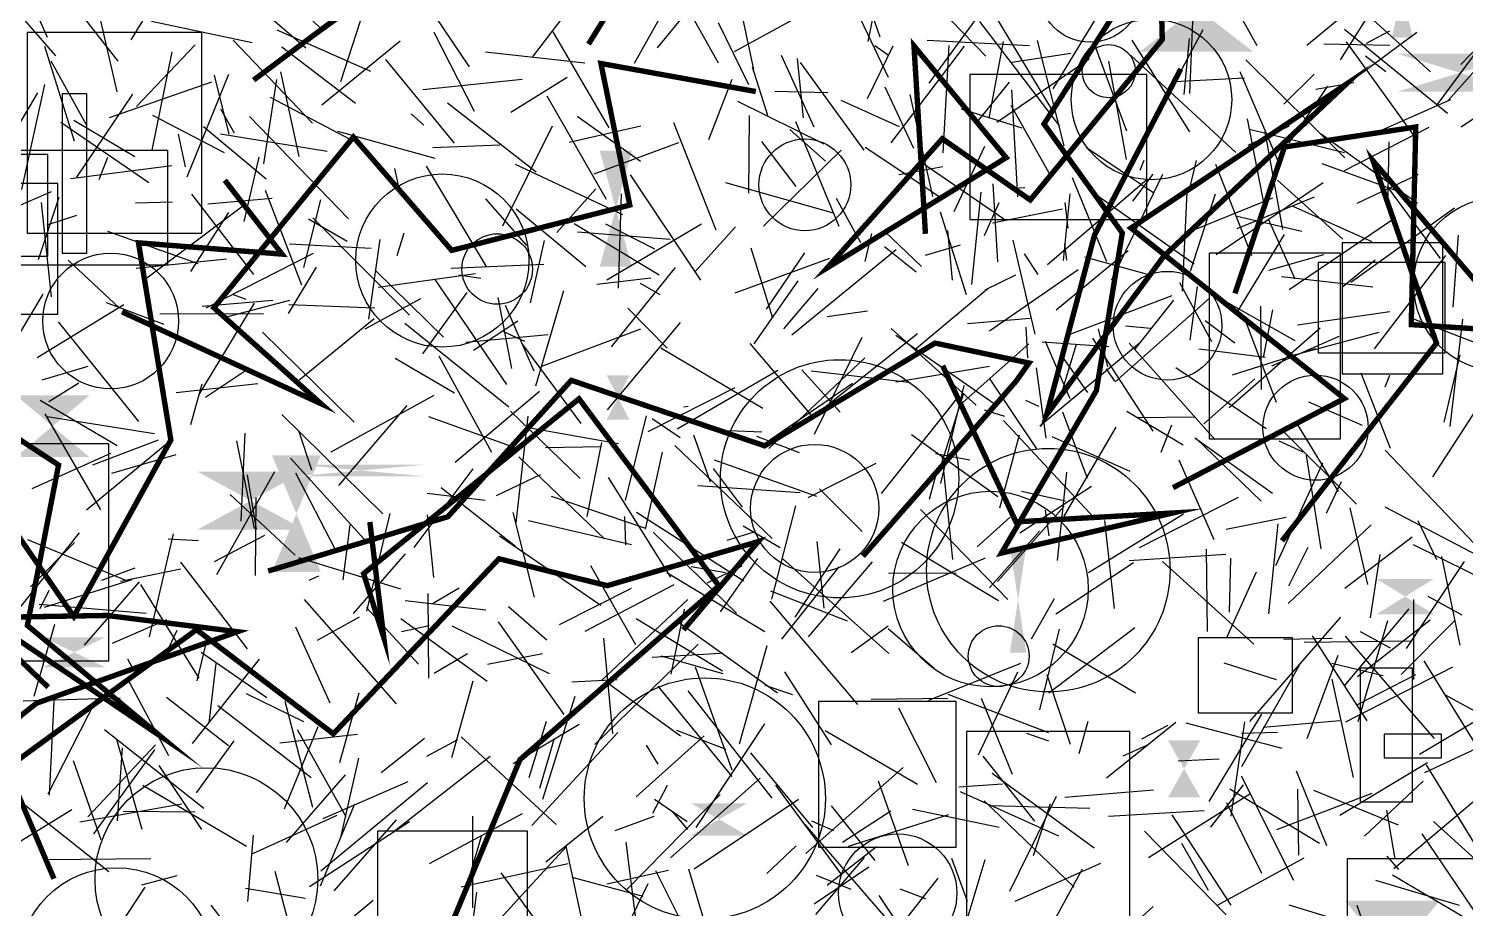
# Model space of a CAD drawing. Extents: x 39652501 to 39653363, y 39457785 to 39458687.
# Drawn here: x 39652610.1 to 39652743.4, y 39458163.8 to 39458245.4 of the extents above; entities that cross this region are included whole.
import ezdxf

# ---------------------------------------------------------------- set-up
doc = ezdxf.new("R2010")
doc.units = 0
doc.layers.get('0').update_dxf_attribs({"linetype": 'CONTINUOUS'})

msp = doc.modelspace()

# ---------------------------------------------------------------- linework, layer by layer
for p, q in [((39652611.8805, 39458244.5685), (39652608.2082, 39458252.7973)), ((39652686.0686, 39458253.3991), (39652689.0663, 39458244.6132)), ((39652688.0065, 39458244.189), (39652689.7745, 39458253.1219)), ((39652698.9227, 39458242.8353), (39652689.5735, 39458252.4261)), ((39652668.4444, 39458243.6167), (39652675.0538, 39458251.6677)), ((39652623.0404, 39458250.0043), (39652619.613, 39458244.3418)), ((39652637.4619, 39458245.1933), (39652631.6125, 39458250.6531)), ((39652642.0551, 39458249.7116), (39652639.033, 39458240.4495)), ((39652656.8514, 39458242.7535), (39652662.9006, 39458250.6518)), ((39652671.0118, 39458250.5796), (39652666.2947, 39458242.1593)), ((39652669.6637, 39458250.0968), (39652674.0738, 39458242.2089)), ((39652677.3771, 39458241.5907), (39652675.3975, 39458250.9799)), ((39652724.0672, 39458243.8063), (39652720.686, 39458249.9026)), ((39652736.6118, 39458250.1898), (39652731.7715, 39458242.4832)), ((39652629.0434, 39458249.4571), (39652635.8256, 39458243.6208)), ((39652642.1906, 39458248.6301), (39652632.9222, 39458241.9137)), ((39652686.1979, 39458248.5501), (39652689.8384, 39458240.8943)), ((39652705.14, 39458239.7948), (39652711.1158, 39458249.5846)), ((39652717.8177, 39458239.3549), (39652718.2352, 39458249.2699)), ((39652735.169, 39458249.1872), (39652728.6977, 39458243.8331)), ((39652618.4246, 39458242.3591), (39652613.8608, 39458248.2565)), ((39652616.2633, 39458248.3655), (39652618.3046, 39458239.5211)), ((39652740.1516, 39458241.3637), (39652733.8913, 39458247.0715)), ((39652612.6428, 39458242.8484), (39652609.1533, 39458246.8784)), ((39652621.5025, 39458246.0934), (39652630.8589, 39458244.1033)), ((39652651.0119, 39458241.8559), (39652647.8586, 39458246.498)), ((39652674.0686, 39458245.9509), (39652676.8803, 39458240.2151)), ((39652681.2096, 39458246.3136), (39652675.5609, 39458243.2436)), ((39652693.6436, 39458240.3244), (39652698.3308, 39458246.7055)), ((39652698.3345, 39458246.052), (39652705.749, 39458236.3489)), ((39652705.0722, 39458237.8552), (39652699.6586, 39458246.8188)), ((39652741.7823, 39458238.7206), (39652748.7013, 39458246.4886)), ((39652641.8648, 39458241.4146), (39652633.16, 39458245.239)), ((39652651.4882, 39458237.7034), (39652647.7298, 39458245.0428)), ((39652663.9573, 39458236.175), (39652658.7841, 39458245.0757)), ((39652719.027, 39458245.2823), (39652716.1325, 39458239.8211)), ((39652717.2987, 39458239.2751), (39652717.787, 39458244.4562)), ((39652738.8856, 39458245.0274), (39652731.5956, 39458239.6061)), ((39652732.1762, 39458245.3282), (39652741.7445, 39458237.5511)), ((39652736.359, 39458245.1443), (39652734.1852, 39458243.9968)), ((39652745.5494, 39458244.7656), (39652740.7502, 39458238.3123)), ((39652742.9661, 39458242.0719), (39652746.3784, 39458245.6205)), ((39652614.3855, 39458234.9403), (39652611.635, 39458243.7437)), ((39652625.5661, 39458243.8701), (39652620.1124, 39458238.1569)), ((39652621.5717, 39458234.1157), (39652623.4411, 39458243.2491)), ((39652629.0832, 39458244.3189), (39652636.4636, 39458236.6246)), ((39652633.6126, 39458243.683), (39652640.4324, 39458238.4622)), ((39652644.5774, 39458244.22), (39652637.3291, 39458238.2791)), ((39652652.5047, 39458243.2337), (39652661.7181, 39458242.2092)), ((39652690.275, 39458243.7568), (39652687.9052, 39458238.8896)), ((39652688.6058, 39458243.8218), (39652689.8638, 39458242.9329)), ((39652696.9114, 39458243.7663), (39652690.0931, 39458234.79)), ((39652702.9503, 39458243.7758), (39652693.4508, 39458244.2996)), ((39652695.4695, 39458243.8203), (39652694.9051, 39458233.8668)), ((39652700.5261, 39458244.1841), (39652699.1857, 39458237.0878)), ((39652701.3153, 39458242.2844), (39652706.7827, 39458243.1197)), ((39652703.6554, 39458244.2976), (39652706.145, 39458234.5104)), ((39652711.9787, 39458235.8852), (39652708.9953, 39458243.9374)), ((39652712.4411, 39458244.3159), (39652717.7889, 39458235.8201)), ((39652736.3725, 39458243.8144), (39652730.2548, 39458243.9553)), ((39652732.3252, 39458244.1569), (39652738.9596, 39458234.9907)), ((39652615.5207, 39458236.4009), (39652612.2143, 39458242.363)), ((39652649.6335, 39458234.7542), (39652643.2445, 39458242.5104)), ((39652678.6787, 39458237.3353), (39652677.2671, 39458241.8041)), ((39652682.9831, 39458236.2515), (39652679.9563, 39458242.8834)), ((39652681.4172, 39458242.625), (39652681.9713, 39458237.1186)), ((39652687.6177, 39458234.116), (39652681.7028, 39458242.2321)), ((39652699.9354, 39458236.6982), (39652708.4807, 39458242.5837)), ((39652710.2889, 39458242.3775), (39652711.9317, 39458233.2468)), ((39652722.0866, 39458233.902), (39652712.3252, 39458242.9231)), ((39652723.0286, 39458242.4983), (39652732.2185, 39458233.4034)), ((39652736.0216, 39458241.372), (39652734.125, 39458242.8174)), ((39652617.6143, 39458237.1361), (39652627.1074, 39458240.4504)), ((39652628.6584, 39458241.1302), (39652624.7846, 39458231.6051)), ((39652627.3405, 39458241.0654), (39652628.6752, 39458235.6078)), ((39652631.929, 39458232.8598), (39652633.1287, 39458240.6685)), ((39652633.4819, 39458241.3663), (39652635.1782, 39458233.515)), ((39652655.9012, 39458240.6783), (39652646.6815, 39458239.7028)), ((39652660.0691, 39458240.8596), (39652654.8519, 39458237.6079)), ((39652675.3364, 39458240.6799), (39652673.1787, 39458235.084)), ((39652698.2268, 39458236.849), (39652701.0909, 39458240.411)), ((39652722.9012, 39458240.7793), (39652716.424, 39458240.4585)), ((39652722.4759, 39458241.4029), (39652726.1991, 39458232.6344)), ((39652729.3603, 39458241.1749), (39652726.5442, 39458238.3864)), ((39652729.504, 39458239.7731), (39652733.0407, 39458240.4035)), ((39652749.998, 39458240.948), (39652742.9943, 39458236.247)), ((39652606.6533, 39458232.1443), (39652610.9599, 39458239.4234)), ((39652609.4803, 39458230.4659), (39652611.6308, 39458240.204)), ((39652614.6042, 39458231.6209), (39652619.7975, 39458239.3188)), ((39652663.7194, 39458229.5242), (39652658.2118, 39458239.113)), ((39652684.2586, 39458239.4331), (39652679.3414, 39458239.5679)), ((39652692.2143, 39458234.2713), (39652689.5577, 39458239.9635)), ((39652691.8505, 39458239.2679), (39652693.9544, 39458229.8062)), ((39652701.8612, 39458229.7829), (39652701.3198, 39458239.7159)), ((39652727.0365, 39458234.8006), (39652730.6276, 39458240.051)), ((39652627.9153, 39458237.9385), (39652629.1737, 39458235.7097)), ((39652632.5331, 39458239.0157), (39652639.9034, 39458235.1311)), ((39652657.2061, 39458232.0599), (39652648.9855, 39458238.462)), ((39652675.8795, 39458238.6505), (39652683.8777, 39458234.6844)), ((39652685.4635, 39458238.7456), (39652690.868, 39458236.3226)), ((39652702.289, 39458236.1413), (39652696.6563, 39458237.9162)), ((39652701.2259, 39458238.2745), (39652704.8797, 39458231.792)), ((39652735.6602, 39458235.9883), (39652742.0451, 39458238.8007)), ((39652613.1099, 39458236.7194), (39652621.2752, 39458231.1266)), ((39652619.9775, 39458233.5032), (39652614.322, 39458236.8673)), ((39652628.2744, 39458233.8598), (39652621.6293, 39458237.3164)), ((39652639.7871, 39458227.729), (39652630.6037, 39458237.234)), ((39652645.5867, 39458237.4853), (39652646.7767, 39458236.4345)), ((39652660.9905, 39458237.2807), (39652666.8785, 39458233.1017)), ((39652669.9223, 39458236.6784), (39652673.849, 39458226.7205)), ((39652676.9306, 39458230.1309), (39652676.9911, 39458237.3143)), ((39652681.2466, 39458236.7654), (39652685.285, 39458227.0498)), ((39652724.7953, 39458228.7606), (39652723.1821, 39458237.005)), ((39652624.6577, 39458232.569), (39652624.0214, 39458235.5815)), ((39652632.1443, 39458231.4231), (39652626.3442, 39458236.275)), ((39652637.8127, 39458233.9938), (39652627.923, 39458235.6059)), ((39652638.7768, 39458235.8874), (39652647.7829, 39458233.3853)), ((39652654.1023, 39458227.0815), (39652658.7086, 39458236.3576)), ((39652666.8915, 39458236.3504), (39652660.2606, 39458234.8381)), ((39652680.7179, 39458236.0411), (39652684.029, 39458233.1012)), ((39652723.2324, 39458234.5834), (39652727.0856, 39458236.3706)), ((39652723.3545, 39458236.072), (39652732.1614, 39458233.893)), ((39652726.4616, 39458226.766), (39652724.8223, 39458235.7976)), ((39652730.0062, 39458235.6245), (39652738.9343, 39458229.189)), ((39652732.1733, 39458232.2371), (39652740.0366, 39458236.2356)), ((39652647.6096, 39458234.3513), (39652653.8114, 39458234.5921)), ((39652662.59, 39458231.9228), (39652670.4348, 39458234.8218)), ((39652678.1134, 39458234.9059), (39652681.295, 39458230.753)), ((39652685.4943, 39458234.1112), (39652678.2692, 39458227.0635)), ((39652694.7447, 39458229.6996), (39652687.7174, 39458234.3628)), ((39652695.9852, 39458228.4204), (39652698.818, 39458234.4763)), ((39652714.5024, 39458230.1182), (39652708.2357, 39458234.3323)), ((39652736.2115, 39458228.678), (39652736.3261, 39458234.8868)), ((39652623.4105, 39458232.6529), (39652614.0014, 39458231.4635)), ((39652616.6573, 39458231.3853), (39652617.4564, 39458233.4632)), ((39652630.1065, 39458227.4812), (39652631.5014, 39458233.4758)), ((39652644.5596, 39458230.2539), (39652644.0946, 39458232.4062)), ((39652652.596, 39458223.3132), (39652647.0105, 39458232.6374)), ((39652655.2606, 39458232.8173), (39652665.1907, 39458228.1376)), ((39652690.8373, 39458231.8549), (39652694.9131, 39458232.6084)), ((39652692.9809, 39458232.9652), (39652700.592, 39458227.7569)), ((39652713.212, 39458232.2624), (39652713.6056, 39458233.1745)), ((39652718.4022, 39458233.152), (39652717.7727, 39458230.4562)), ((39652723.5784, 39458224.3019), (39652720.2485, 39458232.7728)), ((39652730.0596, 39458232.8768), (39652737.4108, 39458230.2019)), ((39652672.4599, 39458222.0486), (39652665.936, 39458231.828)), ((39652684.7782, 39458228.2596), (39652674.7976, 39458231.0852)), ((39652713.8531, 39458231.3504), (39652704.617, 39458223.4769)), ((39652710.1331, 39458223.7511), (39652706.9527, 39458231.5502)), ((39652710.5835, 39458222.0749), (39652715.3142, 39458231.888)), ((39652714.4087, 39458231.8952), (39652712.525, 39458229.3763)), ((39652720.266, 39458224.4358), (39652730.1881, 39458231.1001)), ((39652725.9767, 39458231.3306), (39652732.0291, 39458225.8448)), ((39652733.3451, 39458229.202), (39652739.0505, 39458231.8732)), ((39652612.1958, 39458230.2402), (39652603.1759, 39458226.3409)), ((39652625.2229, 39458230.0378), (39652630.9683, 39458222.5653)), ((39652635.475, 39458221.6003), (39652632.0842, 39458230.3558)), ((39652659.1055, 39458226.4725), (39652662.7438, 39458230.5152)), ((39652665.0868, 39458230.0559), (39652664.7922, 39458221.3163)), ((39652698.4498, 39458230.2231), (39652697.5736, 39458221.648)), ((39652699.5432, 39458230.9883), (39652699.9745, 39458223.7589)), ((39652701.4868, 39458230.598), (39652702.5102, 39458230.663)), ((39652706.7039, 39458230.0679), (39652706.0729, 39458223.8787)), ((39652708.8658, 39458230.1705), (39652718.2254, 39458223.5533)), ((39652717.5539, 39458230.2198), (39652717.1278, 39458221.0328)), ((39652717.8845, 39458222.8755), (39652720.2183, 39458230.0731)), ((39652729.3617, 39458229.738), (39652722.1818, 39458226.8002)), ((39652736.2076, 39458230.6524), (39652741.0643, 39458224.0631)), ((39652612.9129, 39458229.7074), (39652610.9955, 39458223.9452)), ((39652611.2788, 39458229.2725), (39652612.2132, 39458220.4922)), ((39652620.0193, 39458229.238), (39652623.4753, 39458229.3082)), ((39652630.118, 39458228.9988), (39652620.8247, 39458222.0477)), ((39652626.7277, 39458229.1207), (39652632.6969, 39458229.6531)), ((39652635.6417, 39458223.2336), (39652637.2271, 39458229.5168)), ((39652656.3391, 39458225.2664), (39652652.5271, 39458229.5902)), ((39652661.7974, 39458223.3035), (39652655.3277, 39458228.653)), ((39652685.0175, 39458229.6743), (39652687.289, 39458225.5458)), ((39652694.6866, 39458228.4045), (39652697.068, 39458220.732)), ((39652700.1238, 39458229.2402), (39652698.7627, 39458226.1552)), ((39652706.0167, 39458228.6302), (39652699.5375, 39458227.3388)), ((39652706.5453, 39458226.8742), (39652706.281, 39458229.2537)), ((39652718.4613, 39458226.8225), (39652725.5137, 39458229.6962)), ((39652727.3854, 39458228.929), (39652734.7043, 39458225.6509)), ((39652732.7731, 39458221.8568), (39652742.3901, 39458228.7671)), ((39652611.8286, 39458227.1982), (39652614.5752, 39458228.0804)), ((39652628.667, 39458228.3164), (39652625.1436, 39458222.8448)), ((39652639.6616, 39458225.6428), (39652636.0682, 39458227.7093)), ((39652645.4507, 39458218.8159), (39652636.4719, 39458227.846)), ((39652660.7309, 39458227.3194), (39652668.604, 39458222.5602)), ((39652668.2175, 39458224.9334), (39652663.6706, 39458227.2368)), ((39652672.5431, 39458227.2518), (39652663.7471, 39458222.0399)), ((39652722.2279, 39458227.9985), (39652728.2226, 39458226.5976)), ((39652725.1058, 39458227.7519), (39652727.5652, 39458222.1663)), ((39652736.5484, 39458227.5814), (39652727.0463, 39458221.1438)), ((39652625.8347, 39458223.5635), (39652617.4724, 39458226.5575)), ((39652642.6996, 39458225.8341), (39652641.6343, 39458218.4345)), ((39652644.9109, 39458226.4037), (39652644.2578, 39458224.3151)), ((39652657.9535, 39458225.7442), (39652656.6352, 39458219.9351)), ((39652669.6349, 39458225.8402), (39652661.0367, 39458226.5013)), ((39652675.6743, 39458226.9981), (39652671.9655, 39458222.8828)), ((39652688.3011, 39458226.3666), (39652687.6696, 39458223.7968)), ((39652692.9275, 39458223.3113), (39652689.5525, 39458226.5757)), ((39652695.8237, 39458222.057), (39652695.3686, 39458226.6705)), ((39652701.4018, 39458225.7621), (39652703.4401, 39458217.0309)), ((39652726.5746, 39458226.2781), (39652722.1488, 39458219.0234)), ((39652742.7113, 39458226.2321), (39652742.2263, 39458219.5624)), ((39652636.5117, 39458224.5156), (39652626.5488, 39458219.4516)), ((39652634.3056, 39458225.4167), (39652641.9004, 39458225.0103)), ((39652677.1065, 39458225.0594), (39652679.0893, 39458218.6542)), ((39652678.5715, 39458219.3593), (39652682.1296, 39458224.6035)), ((39652690.5816, 39458224.8799), (39652680.9257, 39458216.9579)), ((39652689.5151, 39458225.1753), (39652692.4331, 39458222.8146)), ((39652696.5341, 39458225.2895), (39652693.2941, 39458224.3375)), ((39652702.4668, 39458224.5019), (39652703.7321, 39458222.5922)), ((39652705.4226, 39458219.3066), (39652712.1166, 39458224.8156)), ((39652706.4309, 39458223.917), (39652706.2413, 39458225.4123)), ((39652730.2273, 39458224.4051), (39652725.1329, 39458222.9384)), ((39652613.7938, 39458223.9176), (39652618.5316, 39458219.4791)), ((39652628.4753, 39458224.0153), (39652620.0952, 39458223.1195)), ((39652636.7909, 39458223.2724), (39652634.1908, 39458218.9497)), ((39652649.285, 39458223.1717), (39652657.8943, 39458223.5299)), ((39652664.2, 39458215.8644), (39652670.1218, 39458223.2356)), ((39652684.3975, 39458224.0672), (39652675.6146, 39458220.8324)), ((39652708.0593, 39458224.2132), (39652713.9901, 39458222.5877)), ((39652735.0287, 39458223.9029), (39652732.0222, 39458221.4481)), ((39652734.9484, 39458215.6688), (39652741.587, 39458224.3329)), ((39652648.5977, 39458216.7734), (39652642.3337, 39458222.9227)), ((39652642.528, 39458221.3983), (39652651.5749, 39458222.6723)), ((39652647.797, 39458222.1162), (39652654.4387, 39458212.3862)), ((39652650.0285, 39458222.5511), (39652652.0511, 39458222.2299)), ((39652662.8255, 39458221.6702), (39652667.8451, 39458222.2736)), ((39652668.7073, 39458220.691), (39652666.8678, 39458221.7571)), ((39652677.4194, 39458216.1508), (39652681.5084, 39458221.9898)), ((39652698.8545, 39458221.1448), (39652701.7007, 39458222.5361)), ((39652707.4681, 39458223.0199), (39652699.2519, 39458217.3127)), ((39652716.8834, 39458221.8489), (39652719.8403, 39458216.3696)), ((39652734.808, 39458221.3887), (39652726.3191, 39458222.3686)), ((39652611.4273, 39458220.7519), (39652605.5758, 39458210.9757)), ((39652629.09, 39458220.7108), (39652630.2568, 39458220.2925)), ((39652650.7644, 39458220.9188), (39652646.659, 39458215.2152)), ((39652654.9443, 39458213.8446), (39652653.6733, 39458220.4295)), ((39652659.7183, 39458221.0548), (39652657.1338, 39458212.2343)), ((39652683.3147, 39458221.2826), (39652680.1385, 39458217.5328)), ((39652692.2926, 39458215.589), (39652699.0952, 39458221.2881)), ((39652706.4934, 39458216.9449), (39652716.1857, 39458220.6377)), ((39652717.8595, 39458216.4871), (39652718.544, 39458221.4583)), ((39652727.5872, 39458216.4206), (39652719.2871, 39458221.1305)), ((39652610.9125, 39458214.8854), (39652618.9353, 39458219.7903)), ((39652622.6824, 39458217.9346), (39652617.3541, 39458219.9572)), ((39652625.9501, 39458211.4551), (39652631.066, 39458219.9071)), ((39652632.7681, 39458220.1737), (39652626.2048, 39458219.61)), ((39652628.1403, 39458218.5438), (39652634.3525, 39458220.1986)), ((39652642.2199, 39458219.4677), (39652634.253, 39458219.7527)), ((39652646.4753, 39458220.3055), (39652641.2986, 39458217.5147)), ((39652657.0105, 39458213.611), (39652654.3434, 39458219.6943)), ((39652669.3436, 39458215.7363), (39652665.7064, 39458219.4416)), ((39652687.9166, 39458219.1881), (39652684.1996, 39458218.653)), ((39652710.8992, 39458212.6154), (39652719.6218, 39458220.354)), ((39652716.3206, 39458220.2007), (39652712.6982, 39458215.6107)), ((39652724.468, 39458211.8991), (39652724.4252, 39458219.6305)), ((39652724.6733, 39458214.8703), (39652725.5432, 39458219.3143)), ((39652736.385, 39458219.1048), (39652727.8252, 39458217.884)), ((39652620.3398, 39458208.9393), (39652612.8802, 39458218.1902)), ((39652622.281, 39458218.9293), (39652631.8926, 39458218.9536)), ((39652635.0025, 39458212.6168), (39652642.168, 39458218.4832)), ((39652654.6578, 39458210.2638), (39652645.0284, 39458218.0214)), ((39652655.4927, 39458218.2465), (39652651.3725, 39458215.5367)), ((39652663.8021, 39458210.0157), (39652670.5821, 39458218.1332)), ((39652697.1954, 39458218.042), (39652703.013, 39458218.5189)), ((39652711.872, 39458217.8175), (39652714.1726, 39458217.5919)), ((39652721.9909, 39458216.2035), (39652719.2546, 39458218.2777)), ((39652725.8705, 39458210.6908), (39652723.0085, 39458218.3207)), ((39652738.5766, 39458218.4771), (39652748.5182, 39458214.6398)), ((39652743.1093, 39458218.4388), (39652741.9467, 39458208.4796)), ((39652640.3013, 39458208.884), (39652631.8034, 39458217.2277)), ((39652650.6846, 39458216.3133), (39652658.3075, 39458217.0056)), ((39652656.1324, 39458216.3698), (39652654.1833, 39458217.2571)), ((39652666.8732, 39458217.5154), (39652657.6862, 39458214.0428)), ((39652683.0023, 39458207.7765), (39652687.4208, 39458216.7493)), ((39652684.125, 39458210.3834), (39652692.56, 39458217.1201)), ((39652698.0144, 39458210.4513), (39652690.1253, 39458217.5646)), ((39652699.6956, 39458210.5719), (39652690.5484, 39458216.9315)), ((39652702.6129, 39458217.6805), (39652702.7771, 39458214.8173)), ((39652704.4248, 39458216.3973), (39652706.6855, 39458211.0808)), ((39652708.8066, 39458216.6574), (39652714.3835, 39458208.044)), ((39652710.223, 39458214.0273), (39652709.3512, 39458217.5479)), ((39652729.9317, 39458217.6077), (39652721.4822, 39458210.2168)), ((39652725.424, 39458214.113), (39652731.6777, 39458216.857)), ((39652726.8678, 39458214.932), (39652735.3811, 39458217.2173)), ((39652661.3605, 39458208.7678), (39652655.9603, 39458216.0719)), ((39652668.7524, 39458215.7832), (39652678.2244, 39458210.1834)), ((39652683.0143, 39458209.2022), (39652677.0588, 39458216.1764)), ((39652696.5206, 39458210.4973), (39652702.8925, 39458216.1601)), ((39652713.1466, 39458216.222), (39652703.9029, 39458208.4989)), ((39652710.3042, 39458215.877), (39652704.1344, 39458216.289)), ((39652705.7523, 39458210.9057), (39652707.3213, 39458216.1289)), ((39652720.1545, 39458207.286), (39652712.2177, 39458216.204)), ((39652724.816, 39458214.8923), (39652718.6665, 39458215.6381)), ((39652721.792, 39458213.2792), (39652729.4848, 39458215.7265)), ((39652742.8603, 39458215.1394), (39652741.3911, 39458208.8673)), ((39652615.6053, 39458214.045), (39652611.3311, 39458212.7698)), ((39652649.6315, 39458211.5582), (39652644.1157, 39458214.7704)), ((39652653.0824, 39458206.0715), (39652648.1851, 39458214.987)), ((39652687.6796, 39458214.834), (39652678.7694, 39458206.4341)), ((39652685.4073, 39458209.7997), (39652681.8391, 39458213.7418)), ((39652699.2553, 39458214.041), (39652690.5659, 39458212.6005)), ((39652703.5741, 39458213.924), (39652704.4669, 39458207.3822)), ((39652708.3784, 39458211.6309), (39652705.9885, 39458215.0054)), ((39652710.0553, 39458213.8178), (39652710.8351, 39458212.6935)), ((39652716.5287, 39458213.94), (39652724.9108, 39458208.3071)), ((39652614.7757, 39458212.4936), (39652611.9872, 39458210.7612)), ((39652631.3931, 39458212.4295), (39652623.7941, 39458211.6079)), ((39652626.1918, 39458212.4109), (39652625.1312, 39458208.6429)), ((39652630.341, 39458213.6917), (39652626.5133, 39458211.1669)), ((39652670.2789, 39458208.2553), (39652679.6048, 39458213.7153)), ((39652678.8622, 39458207.232), (39652686.5318, 39458212.5052)), ((39652691.763, 39458212.5679), (39652682.697, 39458213.5958)), ((39652703.6525, 39458206.4031), (39652699.3111, 39458212.8583)), ((39652723.8524, 39458212.9069), (39652719.1214, 39458208.7137)), ((39652733.7002, 39458213.4559), (39652736.425, 39458206.4711)), ((39652736.3638, 39458213.2222), (39652735.9253, 39458212.1266)), ((39652647.7105, 39458211.3548), (39652638.1427, 39458206.1047)), ((39652649.6714, 39458205.1798), (39652657.4973, 39458211.7574)), ((39652667.5917, 39458208.026), (39652675.6559, 39458212.0944)), ((39652696.2962, 39458211.1977), (39652689.1839, 39458202.2738)), ((39652696.8397, 39458211.5569), (39652694.7102, 39458204.763)), ((39652694.7471, 39458203.1971), (39652696.9089, 39458212.2847)), ((39652740.3611, 39458203.8234), (39652745.6406, 39458211.9124)), ((39652611.1735, 39458210.9294), (39652618.3348, 39458206.7118)), ((39652645.2089, 39458210.4191), (39652638.8688, 39458203.0091)), ((39652661.2639, 39458203.6544), (39652654.8232, 39458209.8846)), ((39652671.2939, 39458210.3405), (39652670.8799, 39458210.266)), ((39652698.7439, 39458210.0123), (39652700.6413, 39458209.4342)), ((39652703.8332, 39458210.3352), (39652702.6073, 39458210.8835)), ((39652706.0046, 39458209.8421), (39652708.3113, 39458203.6761)), ((39652717.2222, 39458206.7434), (39652712.0002, 39458209.8618)), ((39652733.8362, 39458208.5621), (39652728.8601, 39458210.7399)), ((39652611.6282, 39458209.6672), (39652616.7854, 39458200.762)), ((39652621.7874, 39458207.7838), (39652611.8453, 39458209.374)), ((39652642.9822, 39458200.3852), (39652633.6099, 39458209.5982)), ((39652647.2078, 39458209.3943), (39652655.6527, 39458206.38)), ((39652656.4155, 39458209.4316), (39652655.3182, 39458199.5283)), ((39652667.3894, 39458209.4647), (39652665.4517, 39458201.6083)), ((39652667.9686, 39458209.2322), (39652670.5519, 39458207.4562)), ((39652700.5347, 39458209.0473), (39652708.9313, 39458200.0245)), ((39652710.9733, 39458208.4011), (39652706.1457, 39458200.1682)), ((39652718.2412, 39458209.3344), (39652713.0498, 39458209.2698)), ((39652716.1346, 39458208.5972), (39652715.1455, 39458206.062)), ((39652731.6215, 39458202.4342), (39652727.7518, 39458208.7896)), ((39652615.4865, 39458200.7523), (39652623.1519, 39458207.0813)), ((39652616.0816, 39458204.9317), (39652622.1772, 39458207.2473)), ((39652629.3947, 39458207.1617), (39652631.0434, 39458199.0079)), ((39652629.8363, 39458199.6967), (39652630.2013, 39458207.8536)), ((39652635.1496, 39458208.0922), (39652636.3552, 39458204.452)), ((39652664.8316, 39458206.8669), (39652656.7875, 39458208.3021)), ((39652673.3827, 39458203.3124), (39652671.8313, 39458207.685)), ((39652678.1312, 39458207.9464), (39652675.0715, 39458208.0705)), ((39652677.6395, 39458207.5953), (39652681.59, 39458206.0627)), ((39652700.007, 39458201.9386), (39652692.0232, 39458207.7019)), ((39652701.99, 39458207.6634), (39652700.1889, 39458200.9062)), ((39652712.3065, 39458204.2884), (39652705.0713, 39458207.5107)), ((39652725.5119, 39458202.276), (39652718.3046, 39458207.4008)), ((39652718.4007, 39458207.3839), (39652724.446, 39458201.5376)), ((39652728.336, 39458206.1091), (39652726.1121, 39458207.1183)), ((39652726.4491, 39458208.0697), (39652733.2814, 39458201.2799)), ((39652617.719, 39458205.9643), (39652610.419, 39458202.7025)), ((39652617.8454, 39458204.1464), (39652623.8151, 39458205.8868)), ((39652663.2422, 39458206.5766), (39652658.0723, 39458206.4878)), ((39652661.9123, 39458200.1255), (39652663.2997, 39458206.9961)), ((39652667.3471, 39458198.9398), (39652668.908, 39458206.1104)), ((39652670.0467, 39458206.7039), (39652679.0911, 39458198.0975)), ((39652697.4242, 39458205.354), (39652694.2477, 39458205.9493)), ((39652730.0259, 39458197.1364), (39652728.6632, 39458205.7753)), ((39652744.8582, 39458196.9358), (39652735.9573, 39458206.2924)), ((39652634.4162, 39458205.545), (39652641.5522, 39458197.6915)), ((39652645.8688, 39458197.2462), (39652651.3618, 39458204.5412)), ((39652655.5975, 39458205.6772), (39652663.5286, 39458198.0412)), ((39652673.6293, 39458204.5904), (39652676.3005, 39458200.9884)), ((39652673.7095, 39458205.3836), (39652683.1978, 39458202.0025)), ((39652682.4356, 39458201.9019), (39652688.7355, 39458205.0825)), ((39652694.8514, 39458205.6016), (39652695.8259, 39458196.1362)), ((39652716.8137, 39458205.3945), (39652720.0484, 39458197.9817)), ((39652725.8003, 39458195.5683), (39652730.1581, 39458205.0945)), ((39652627.5635, 39458194.7542), (39652632.9563, 39458204.3062)), ((39652630.3982, 39458204.0088), (39652631.2264, 39458198.9362)), ((39652638.5249, 39458197.1739), (39652634.9059, 39458204.1546)), ((39652657.5608, 39458204.0039), (39652653.4823, 39458202.0365)), ((39652663.8674, 39458203.7331), (39652669.6714, 39458194.5058)), ((39652693.6898, 39458201.7485), (39652694.3968, 39458204.3876)), ((39652705.5639, 39458196.0407), (39652706.4258, 39458204.2544)), ((39652731.857, 39458203.3431), (39652730.4688, 39458200.3929)), ((39652628.804, 39458202.1562), (39652634.851, 39458196.5375)), ((39652631.1951, 39458201.8806), (39652631.116, 39458194.6659)), ((39652652.4758, 39458201.6147), (39652647.0929, 39458202.2659)), ((39652648.3916, 39458202.8243), (39652655.2794, 39458197.3773)), ((39652658.5907, 39458202.0034), (39652667.2588, 39458199.0773)), ((39652681.6801, 39458202.337), (39652672.197, 39458202.9723)), ((39652683.4704, 39458202.704), (39652687.4285, 39458198.7245)), ((39652702.0698, 39458198.627), (39652708.7211, 39458202.9307)), ((39652702.225, 39458202.4632), (39652706.3097, 39458201.5702)), ((39652713.1745, 39458197.2564), (39652722.3399, 39458201.9074)), ((39652655.0467, 39458200.4941), (39652656.9994, 39458192.642)), ((39652676.4567, 39458194.1391), (39652666.492, 39458200.5062)), ((39652679.0434, 39458192.4697), (39652681.2983, 39458201.133)), ((39652700.9528, 39458192.4382), (39652692.8465, 39458200.787)), ((39652706.1868, 39458201.0971), (39652699.9888, 39458194.0982)), ((39652704.3965, 39458200.73), (39652704.7574, 39458198.3461)), ((39652732.6683, 39458200.9416), (39652734.3138, 39458193.8081)), ((39652745.9228, 39458195.7674), (39652735.9345, 39458200.9987)), ((39652639.2935, 39458194.2605), (39652639.943, 39458199.3515)), ((39652643.6185, 39458200.3912), (39652641.4737, 39458191.35)), ((39652647.0867, 39458200.2812), (39652647.6686, 39458194.4667)), ((39652656.4986, 39458199.7527), (39652666.0537, 39458197.5382)), ((39652665.5107, 39458197.4633), (39652665.4089, 39458200.1376)), ((39652676.3909, 39458199.2734), (39652679.8317, 39458197.2617)), ((39652698.109, 39458197.3293), (39652701.1588, 39458200.0792)), ((39652708.4399, 39458194.921), (39652717.253, 39458200.3861)), ((39652709.9212, 39458199.7419), (39652710.8145, 39458191.5926)), ((39652726.751, 39458200.0321), (39652721.2046, 39458198.9322)), ((39652725.9877, 39458199.4554), (39652725.1174, 39458191.1074)), ((39652734.6441, 39458199.362), (39652726.964, 39458192.0687)), ((39652740.7326, 39458196.118), (39652739.0238, 39458199.7338)), ((39652614.7964, 39458198.6252), (39652607.4716, 39458189.3942)), ((39652610.0205, 39458197.983), (39652619.0336, 39458194.2534)), ((39652621.3145, 39458188.9708), (39652623.564, 39458198.5117)), ((39652623.0462, 39458198.056), (39652625.8817, 39458197.9126)), ((39652627.3559, 39458195.9624), (39652632.0333, 39458198.3976)), ((39652653.8047, 39458198.3281), (39652663.1855, 39458191.9128)), ((39652668.0627, 39458198.6823), (39652675.7833, 39458191.1494)), ((39652674.9043, 39458197.9425), (39652677.3203, 39458198.6831)), ((39652683.2363, 39458197.7993), (39652683.8868, 39458191.6359)), ((39652703.8808, 39458198.7676), (39652699.2562, 39458193.501)), ((39652738.4425, 39458198.2004), (39652732.2162, 39458193.4547)), ((39652610.3031, 39458193.617), (39652614.3663, 39458197.7032)), ((39652645.0407, 39458196.6596), (39652640.2186, 39458191.1146)), ((39652685.3698, 39458197.1167), (39652681.1867, 39458190.7777)), ((39652700.0834, 39458192.3046), (39652691.0958, 39458197.7241)), ((39652721.1715, 39458196.6023), (39652712.1888, 39458196.0066)), ((39652719.3571, 39458197.1043), (39652719.4503, 39458189.4509)), ((39652728.772, 39458197.2652), (39652726.9803, 39458193.6696)), ((39652734.5985, 39458190.7198), (39652735.4733, 39458196.6022)), ((39652738.5434, 39458197.5269), (39652747.1609, 39458193.2702)), ((39652742.904, 39458188.184), (39652741.19, 39458196.4255)), ((39652616.9169, 39458194.2201), (39652619.9915, 39458195.3652)), ((39652624.2362, 39458195.2533), (39652618.6255, 39458194.093)), ((39652624.2069, 39458195.8918), (39652630.3998, 39458187.8669)), ((39652635.1592, 39458196.335), (39652644.6001, 39458193.4186)), ((39652666.4421, 39458188.2363), (39652662.2766, 39458195.5373)), ((39652674.7645, 39458194.8895), (39652671.5731, 39458195.4561)), ((39652673.0549, 39458193.9837), (39652676.2974, 39458195.5564)), ((39652674.2834, 39458191.2788), (39652677.7601, 39458196.2428)), ((39652679.972, 39458188.7541), (39652685.3026, 39458195.4695)), ((39652680.0628, 39458196.2091), (39652689.9189, 39458187.4129)), ((39652688.376, 39458195.9252), (39652682.4407, 39458188.9678)), ((39652689.4017, 39458192.2704), (39652698.8717, 39458196.2793)), ((39652705.4144, 39458191.103), (39652712.6144, 39458195.8757)), ((39652723.7735, 39458188.2751), (39652715.2986, 39458195.9449)), ((39652721.5954, 39458196.254), (39652721.4694, 39458191.2655)), ((39652737.9186, 39458187.877), (39652743.3136, 39458195.9389)), ((39652611.5988, 39458191.7033), (39652619.7151, 39458194.2835)), ((39652615.3121, 39458188.186), (39652620.4098, 39458194.071)), ((39652620.51, 39458193.8078), (39652625.8945, 39458185.1178)), ((39652636.9995, 39458194.5969), (39652636.1047, 39458194.1982)), ((39652669.978, 39458193.7864), (39652661.6977, 39458189.4702)), ((39652669.3292, 39458194.9268), (39652678.3937, 39458189.4699)), ((39652689.8881, 39458194.8715), (39652696.1471, 39458194.8983)), ((39652723.9917, 39458194.9688), (39652721.1968, 39458188.7995)), ((39652611.1773, 39458191.5926), (39652612.0084, 39458193.2999)), ((39652635.6797, 39458192.4189), (39652644.2236, 39458182.747)), ((39652647.1443, 39458192.9868), (39652647.2091, 39458185.1247)), ((39652647.5779, 39458192.0429), (39652650.0412, 39458193.5016)), ((39652666.0057, 39458193.4514), (39652659.3248, 39458190.0804)), ((39652663.2647, 39458184.9001), (39652671.278, 39458192.4401)), ((39652678.942, 39458193.235), (39652686.0388, 39458190.4624)), ((39652705.2577, 39458192.5028), (39652703.1067, 39458188.7383)), ((39652738.6025, 39458184.9965), (39652738.6205, 39458192.4261)), ((39652743.0972, 39458190.9696), (39652739.9264, 39458192.6991)), ((39652611.0908, 39458191.9927), (39652621.0191, 39458191.1699)), ((39652646.2826, 39458186.4239), (39652641.4694, 39458191.6755)), ((39652652.5422, 39458191.428), (39652645.0428, 39458192.2982)), ((39652654.6247, 39458191.794), (39652658.1837, 39458188.6855)), ((39652670.9378, 39458191.5454), (39652669.6994, 39458185.4868)), ((39652687.0298, 39458182.6735), (39652678.9158, 39458192.2694)), ((39652732.1834, 39458184.4233), (39652738.1634, 39458191.5692)), ((39652610.6289, 39458183.4701), (39652612.5403, 39458190.1423)), ((39652622.8972, 39458190.5461), (39652617.8725, 39458188.3552)), ((39652638.0871, 39458182.8217), (39652634.909, 39458189.8633)), ((39652636.9202, 39458188.6594), (39652640.8116, 39458190.8268)), ((39652644.6499, 39458190.6743), (39652652.6566, 39458184.855)), ((39652647.277, 39458189.9757), (39652644.6971, 39458189.4248)), ((39652658.4432, 39458185.537), (39652649.3997, 39458189.9673)), ((39652653.6711, 39458190.3613), (39652659.7613, 39458181.7511)), ((39652666.4748, 39458190.6757), (39652674.4746, 39458185.7993)), ((39652670.2813, 39458190.434), (39652679.5904, 39458183.755)), ((39652689.8424, 39458189.9497), (39652686.4253, 39458187.4823)), ((39652712.7265, 39458189.7924), (39652704.7581, 39458183.7271)), ((39652723.389, 39458181.0965), (39652731.8286, 39458190.8011)), ((39652740.1386, 39458190.5148), (39652733.3717, 39458185.2612)), ((39652733.4344, 39458181.1248), (39652736.1888, 39458190.4941)), ((39652737.4183, 39458185.4576), (39652742.3975, 39458190.4895)), ((39652623.1572, 39458188.0139), (39652623.8987, 39458189.5834)), ((39652625.7645, 39458184.8779), (39652626.7524, 39458189.0115)), ((39652664.3033, 39458180.0072), (39652663.4639, 39458188.8552)), ((39652694.1228, 39458186.0144), (39652689.8385, 39458189.7075)), ((39652705.7076, 39458189.6782), (39652703.8971, 39458182.2042)), ((39652726.5568, 39458188.7488), (39652731.0446, 39458188.8307)), ((39652738.2915, 39458188.5774), (39652728.4352, 39458188.4434)), ((39652734.2654, 39458181.1606), (39652729.2207, 39458189.051)), ((39652732.2372, 39458189.0248), (39652740.4925, 39458179.5382)), ((39652733.644, 39458189.4707), (39652736.4213, 39458187.9576)), ((39652632.2015, 39458183.295), (39652626.1119, 39458187.5225)), ((39652647.735, 39458185.5907), (39652650.8385, 39458187.4268)), ((39652652.6786, 39458186.4424), (39652657.7926, 39458187.422)), ((39652662.6529, 39458178.9727), (39652672.2108, 39458188.2796)), ((39652674.2906, 39458187.4216), (39652667.9689, 39458187.0351)), ((39652674.5343, 39458185.5299), (39652668.7806, 39458187.1576)), ((39652678.5921, 39458188.1287), (39652676.0258, 39458179.0009)), ((39652705.1304, 39458188.3034), (39652712.7996, 39458183.7597)), ((39652728.709, 39458179.5257), (39652731.5951, 39458187.2526)), ((39652619.2993, 39458186.9157), (39652619.7966, 39458185.9846)), ((39652631.5007, 39458186.9078), (39652625.2758, 39458179.0745)), ((39652626.8498, 39458181.0026), (39652627.5207, 39458186.5023)), ((39652675.3667, 39458176.6092), (39652671.9626, 39458186.1619)), ((39652693.6316, 39458183.0911), (39652702.1592, 39458186.5211)), ((39652725.8753, 39458184.9695), (39652721.0301, 39458186.5347)), ((39652722.6446, 39458176.9401), (39652728.0171, 39458186.3237)), ((39652735.776, 39458185.343), (39652731.008, 39458186.4837)), ((39652732.2982, 39458181.0879), (39652742.2363, 39458186.1816)), ((39652739.5479, 39458186.7495), (39652744.4356, 39458178.8076)), ((39652619.2959, 39458185.0779), (39652623.0806, 39458177.9655)), ((39652651.3363, 39458184.8581), (39652649.3488, 39458177.7324)), ((39652664.7253, 39458184.9868), (39652660.5106, 39458184.7611)), ((39652663.6483, 39458184.8213), (39652670.5806, 39458179.7728)), ((39652681.012, 39458183.5859), (39652678.4328, 39458184.4498)), ((39652680.2411, 39458185.7181), (39652684.5657, 39458178.9608)), ((39652701.8583, 39458185.6876), (39652698.2044, 39458177.9796)), ((39652704.5608, 39458185.4599), (39652706.7382, 39458178.9962)), ((39652731.0049, 39458185.023), (39652732.9739, 39458175.9103)), ((39652733.3743, 39458182.6772), (39652738.7931, 39458185.4767)), ((39652609.6182, 39458183.0392), (39652618.6107, 39458183.3208)), ((39652611.9362, 39458174.3928), (39652616.4182, 39458183.1767)), ((39652628.6598, 39458178.8464), (39652622.9137, 39458183.3288)), ((39652630.3097, 39458183.6932), (39652635.621, 39458181.0998)), ((39652640.7382, 39458183.7344), (39652638.9691, 39458177.2704)), ((39652657.8222, 39458173.9126), (39652660.8142, 39458183.4597)), ((39652675.3893, 39458176.0156), (39652668.5254, 39458184.4003)), ((39652671.2502, 39458183.9687), (39652679.06, 39458173.9841)), ((39652688.2674, 39458183.1853), (39652695.3841, 39458183.2693)), ((39652695.369, 39458183.6337), (39652704.7163, 39458180.0817)), ((39652701.382, 39458176.1983), (39652698.5138, 39458183.2497)), ((39652748.2917, 39458179.8716), (39652741.6195, 39458183.5249)), ((39652612.0472, 39458174.2721), (39652612.4856, 39458182.9822)), ((39652636.3117, 39458175.8886), (39652627.6663, 39458182.5676)), ((39652633.8783, 39458183.0016), (39652636.4459, 39458173.177)), ((39652694.3275, 39458175.4355), (39652690.8225, 39458182.3511)), ((39652719.6292, 39458173.6748), (39652724.5011, 39458181.8033)), ((39652636.9427, 39458180.6248), (39652633.8366, 39458172.9643)), ((39652655.0582, 39458177.2083), (39652661.1965, 39458180.8774)), ((39652656.539, 39458175.9201), (39652658.1618, 39458181.1447)), ((39652678.3768, 39458180.8842), (39652672.0162, 39458171.2766)), ((39652707.5536, 39458178.1574), (39652708.3847, 39458181.1267)), ((39652716.5388, 39458181.0082), (39652710.1132, 39458175.8426)), ((39652713.3648, 39458179.5099), (39652715.8305, 39458180.7645)), ((39652726.402, 39458178.62), (39652717.4892, 39458180.9621)), ((39652721.6751, 39458172.3357), (39652722.926, 39458181.0881)), ((39652724.6319, 39458180.5986), (39652731.7593, 39458181.2067)), ((39652744.5506, 39458181.2716), (39652739.1308, 39458178.0428)), ((39652739.6411, 39458176.3831), (39652749.0375, 39458180.7907)), ((39652626.385, 39458173.0309), (39652617.1533, 39458180.3443)), ((39652620.6484, 39458171.0927), (39652618.3151, 39458179.4263)), ((39652625.6761, 39458174.4836), (39652629.1973, 39458179.3098)), ((39652640.6348, 39458179.9061), (39652633.4254, 39458179.1122)), ((39652635.0284, 39458180.3765), (39652639.5266, 39458172.2863)), ((39652646.8252, 39458179.5256), (39652642.8283, 39458176.3535)), ((39652649.8973, 39458179.4006), (39652647.0242, 39458177.8723)), ((39652650.253, 39458179.685), (39652659.0454, 39458171.544)), ((39652656.7831, 39458171.4563), (39652664.7757, 39458180.0886)), ((39652658.8512, 39458179.5367), (39652657.4989, 39458174.8913)), ((39652672.7915, 39458179.7961), (39652666.4796, 39458174.1071)), ((39652674.8178, 39458178.4999), (39652670.2302, 39458180.2839)), ((39652692.5752, 39458175.2581), (39652683.9951, 39458180.2499)), ((39652702.6932, 39458180.0284), (39652704.7291, 39458179.3097)), ((39652722.622, 39458180.0141), (39652725.9669, 39458180.1189)), ((39652621.8735, 39458178.9517), (39652615.6249, 39458172.2619)), ((39652621.785, 39458178.4788), (39652616.1203, 39458170.6948)), ((39652618.7841, 39458178.6606), (39652618.3287, 39458171.9104)), ((39652643.903, 39458170.8546), (39652652.9394, 39458177.8835)), ((39652667.4129, 39458178.9235), (39652668.4927, 39458177.1529)), ((39652682.8686, 39458171.2858), (39652677.1016, 39458178.2005)), ((39652703.4501, 39458171.877), (39652698.674, 39458177.8841)), ((39652714.03, 39458178.9691), (39652711.6053, 39458177.8874)), ((39652616.8351, 39458170.1392), (39652614.2801, 39458177.466)), ((39652622.2017, 39458177.027), (39652626.1668, 39458171.0941)), ((39652640.7242, 39458177.7151), (39652639.0469, 39458170.3558)), ((39652691.2487, 39458176.8455), (39652682.22, 39458168.8615)), ((39652720.537, 39458177.6267), (39652716.7396, 39458177.4226)), ((39652730.5339, 39458169.5634), (39652727.7205, 39458176.5187)), ((39652739.8766, 39458177.292), (39652731.7545, 39458172.3939)), ((39652739.7608, 39458177.0905), (39652745.2832, 39458168.021)), ((39652630.3256, 39458169.5026), (39652620.7014, 39458175.1654)), ((39652634.0249, 39458169.8875), (39652639.5242, 39458176.1729)), ((39652647.1064, 39458175.4349), (39652637.2168, 39458167.2382)), ((39652645.3007, 39458175.5248), (39652637.4003, 39458172.0904)), ((39652669.3546, 39458175.1799), (39652668.0005, 39458172.5863)), ((39652677.9745, 39458175.8617), (39652669.6437, 39458168.4787)), ((39652685.5476, 39458166.8747), (39652679.418, 39458175.2012)), ((39652688.911, 39458175.6135), (39652691.6878, 39458167.7629)), ((39652696.3879, 39458175.0632), (39652700.4591, 39458175.3383)), ((39652699.4918, 39458176.3211), (39652708.9671, 39458169.3921)), ((39652719.7714, 39458171.3081), (39652722.797, 39458175.2383)), ((39652722.5907, 39458176.0591), (39652727.4569, 39458166.4052)), ((39652734.0357, 39458170.469), (39652739.4867, 39458175.5907)), ((39652607.986, 39458174.7961), (39652617.5497, 39458167.1871)), ((39652665.6322, 39458165.5591), (39652674.2498, 39458174.3506)), ((39652671.2165, 39458171.7915), (39652668.1821, 39458173.8773)), ((39652681.5368, 39458173.883), (39652671.8641, 39458167.4064)), ((39652705.6653, 39458170.4721), (39652696.5593, 39458174.5885)), ((39652707.0927, 39458165.7308), (39652698.7666, 39458173.7587)), ((39652705.4187, 39458174.1547), (39652701.1153, 39458165.3524)), ((39652706.2502, 39458174.0987), (39652714.4619, 39458174.7644)), ((39652713.9809, 39458168.489), (39652723.3986, 39458174.4018)), ((39652729.8639, 39458169.7819), (39652721.5418, 39458174.8283)), ((39652734.7032, 39458174.43), (39652725.8605, 39458171.0562)), ((39652727.8309, 39458174.8435), (39652727.8971, 39458168.7144)), ((39652737.1861, 39458171.5045), (39652729.3208, 39458174.7034)), ((39652745.3384, 39458174.6866), (39652736.7584, 39458167.4422)), ((39652605.2772, 39458167.5359), (39652614.1298, 39458172.937)), ((39652614.8718, 39458171.8125), (39652624.3264, 39458173.4707)), ((39652618.9316, 39458172.8039), (39652625.5744, 39458172.7175)), ((39652630.9134, 39458168.8581), (39652638.7237, 39458172.4213)), ((39652640.3311, 39458173.429), (39652637.1674, 39458165.8377)), ((39652655.9007, 39458172.5608), (39652647.2701, 39458167.9221)), ((39652669.8612, 39458172.6856), (39652671.2397, 39458171.101)), ((39652688.638, 39458168.2224), (39652684.6, 39458173.2797)), ((39652685.6226, 39458169.9178), (39652690.1092, 39458172.8266)), ((39652695.4406, 39458172.4373), (39652686.1286, 39458169.5197)), ((39652692.1066, 39458172.9813), (39652700.1349, 39458171.3188)), ((39652699.3322, 39458173.311), (39652708.5457, 39458173.057)), ((39652703.3175, 39458168.6873), (39652704.9045, 39458173.4999)), ((39652719.1726, 39458172.8237), (39652710.2789, 39458172.2992)), ((39652721.6535, 39458164.0646), (39652716.1986, 39458172.442)), ((39652721.2205, 39458173.5978), (39652724.4753, 39458167.0379)), ((39652736.8843, 39458168.3806), (39652736.0909, 39458172.8996)), ((39652636.1632, 39458165.8067), (39652645.4592, 39458171.8317)), ((39652644.1957, 39458172.0019), (39652638.42, 39458165.3906)), ((39652651.3166, 39458163.8181), (39652651.3175, 39458172.3382)), ((39652663.3892, 39458172.2879), (39652658.1083, 39458168.0527)), ((39652664.5388, 39458170.9948), (39652668.1305, 39458172.3238)), ((39652689.9078, 39458162.5842), (39652682.1575, 39458171.5688)), ((39652682.7355, 39458171.9084), (39652684.7862, 39458171.0117)), ((39652750.2767, 39458162.9062), (39652740.4308, 39458171.8465)), ((39652630.9369, 39458170.5612), (39652630.4286, 39458164.4035)), ((39652651.0921, 39458166.9989), (39652652.1215, 39458170.4856)), ((39652665.5121, 39458169.9042), (39652666.7145, 39458160.3326)), ((39652721.2037, 39458163.1686), (39652713.6393, 39458170.9255)), ((39652719.5619, 39458165.4426), (39652717.0772, 39458169.8084)), ((39652739.3527, 39458170.6892), (39652744.6209, 39458162.9286)), ((39652660.0206, 39458169.5195), (39652651.4012, 39458160.1527)), ((39652659.936, 39458169.5524), (39652661.671, 39458161.4429)), ((39652678.5858, 39458166.9989), (39652681.3204, 39458169.5822)), ((39652683.1383, 39458163.1973), (39652687.6542, 39458168.4795)), ((39652684.2019, 39458165.933), (39652688.7708, 39458169.5262)), ((39652695.7083, 39458168.4364), (39652697.1911, 39458164.4289)), ((39652720.3289, 39458164.0447), (39652728.4262, 39458168.457)), ((39652736.1167, 39458168.6301), (39652737.1707, 39458167.3792)), ((39652621.4548, 39458168.3689), (39652611.7563, 39458168.2741)), ((39652632.9478, 39458167.2416), (39652635.0817, 39458159.1509)), ((39652650.2544, 39458165.7678), (39652660.1703, 39458167.9241)), ((39652663.766, 39458166.0531), (39652669.4665, 39458167.3135)), ((39652668.266, 39458167.296), (39652672.4658, 39458158.9418)), ((39652671.3237, 39458167.4444), (39652672.7062, 39458162.775)), ((39652682.9772, 39458164.183), (39652688.0573, 39458167.6297)), ((39652698.8001, 39458168.2686), (39652696.0611, 39458159.0557)), ((39652709.5357, 39458167.9436), (39652701.589, 39458164.4021)), ((39652704.1134, 39458160.5418), (39652707.883, 39458167.4353)), ((39652620.8906, 39458165.7559), (39652616.4137, 39458158.9331)), ((39652620.6234, 39458165.9445), (39652623.8971, 39458166.8284)), ((39652660.2277, 39458158.4817), (39652653.959, 39458167.0716)), ((39652667.1164, 39458164.8686), (39652660.6747, 39458166.6202)), ((39652662.7596, 39458156.1149), (39652667.5756, 39458166.0698)), ((39652686.4117, 39458165.5377), (39652683.1937, 39458166.8248)), ((39652694.4453, 39458166.5887), (39652687.7588, 39458158.0265)), ((39652735.044, 39458166.3983), (39652742.8173, 39458164.0696)), ((39652743.2895, 39458162.9346), (39652736.6257, 39458166.8419)), ((39652635.7859, 39458164.6922), (39652630.2484, 39458165.6148)), ((39652633.0531, 39458157.0609), (39652642.0652, 39458164.5442)), ((39652651.069, 39458160.2433), (39652651.7061, 39458165.2911)), ((39652688.9927, 39458164.9698), (39652694.2228, 39458157.1908)), ((39652690.931, 39458165.5893), (39652693.2962, 39458164.6892)), ((39652627.0098, 39458164.0783), (39652632.1561, 39458157.4232)), ((39652713.3734, 39458162.9756), (39652714.4206, 39458163.9537)), ((39652727.0234, 39458164.1091), (39652734.0071, 39458161.9713)), ((39652733.3094, 39458164.0647), (39652734.8925, 39458159.6225))]:
    msp.add_line(p, q)
at = {"const_width": 0.5}
for points in [[(39652638.1536, 39458271.8073), (39652656.6838, 39458286.0594), (39652668.1477, 39458283.7796), (39652650.8606, 39458264.8065), (39652656.1659, 39458251.9987), (39652649.9816, 39458268.3636), (39652649.3226, 39458254.3084), (39652630.9858, 39458240.6124)], [(39652662.0542, 39458243.9438), (39652666.5679, 39458251.2784), (39652680.5582, 39458260.4611), (39652671.6839, 39458268.5192), (39652689.1338, 39458267.4305), (39652690.0535, 39458260.9475), (39652703.3508, 39458262.7733), (39652711.6589, 39458258.4089)], [(39652694.9011, 39458214.1195), (39652701.6987, 39458199.628), (39652716.2144, 39458200.4503), (39652700.356, 39458196.7339), (39652709.1626, 39458211.8088), (39652711.5666, 39458226.4266), (39652704.3039, 39458236.5444), (39652715.9293, 39458254.7706)], [(39652715.1337, 39458249.7837), (39652715.2733, 39458244.3739), (39652703.0284, 39458229.4921), (39652694.8706, 39458235.1743), (39652684.1882, 39458223.1898), (39652700.7945, 39458233.4131), (39652692.2409, 39458243.7826), (39652693.3061, 39458226.35)], [(39652677.5718, 39458239.5516), (39652663.2027, 39458242.1535), (39652665.8805, 39458229.0199), (39652649.3618, 39458224.815), (39652640.243, 39458235.3285), (39652627.3038, 39458219.4902), (39652637.2478, 39458210.5877), (39652618.7798, 39458219.1118)], [(39652716.9894, 39458241.6438), (39652708.9861, 39458226.2312), (39652704.5475, 39458209.5672), (39652715.4268, 39458224.29), (39652732.2981, 39458240.2082), (39652712.372, 39458226.8857), (39652732.1578, 39458211.0696), (39652716.2695, 39458202.8047)], [(39652726.382, 39458197.8742), (39652740.7096, 39458216.2022), (39652734.8313, 39458233.116), (39652748.3154, 39458217.2809), (39652738.369, 39458217.9295), (39652738.7864, 39458236.2623), (39652726.6093, 39458234.4069), (39652722.0142, 39458220.8296)], [(39652628.3155, 39458231.3263), (39652633.6197, 39458224.47), (39652620.3085, 39458225.5132), (39652623.3105, 39458207.2219), (39652614.3049, 39458190.8526), (39652607.7063, 39458200.4409), (39652593.1494, 39458215.1251), (39652598.6385, 39458230.8774)], [(39652632.3337, 39458195.0707), (39652649.0071, 39458200.1071), (39652660.4566, 39458212.7611), (39652678.3856, 39458206.6865), (39652694.1972, 39458216.2147), (39652702.9141, 39458214.367), (39652701.6961, 39458212.6562), (39652687.5039, 39458196.4359)], [(39652611.9345, 39458184.29), (39652603.2075, 39458192.7071), (39652622.3007, 39458179.7851), (39652610.0001, 39458190.0254), (39652612.8931, 39458204.9056), (39652598.8395, 39458214.1185), (39652587.044, 39458200.4909), (39652586.2282, 39458183.7567)], [(39652641.7691, 39458199.6214), (39652643.0605, 39458188.9043), (39652641.1867, 39458194.8254), (39652661.1675, 39458211.0471), (39652674.1455, 39458193.6897), (39652655.6882, 39458177.5648), (39652647.4185, 39458157.6926), (39652653.2402, 39458157.2074)], [(39652670.8527, 39458189.6149), (39652677.8025, 39458197.8039), (39652663.7861, 39458193.7115), (39652653.7487, 39458196.2075), (39652638.3841, 39458179.9701), (39652625.6923, 39458189.6324), (39652608.1083, 39458176.795), (39652612.4677, 39458166.5208)], [(39652586.8571, 39458182.9113), (39652600.8638, 39458183.923), (39652607.6642, 39458177.2438), (39652606.4099, 39458190.7642), (39652617.3744, 39458190.9489), (39652629.4894, 39458189.4397), (39652610.8556, 39458182.8106), (39652598.6059, 39458173.099)]]:
    msp.add_lwpolyline(points, dxfattribs=at)
for centre, radius in [((39652708.5827, 39458248.8903), 4.7656), ((39652714.2751, 39458238.8104), 7.4408), ((39652710.31, 39458241.4392), 2.4672), ((39652682.1199, 39458230.894), 4.2568), ((39652648.4891, 39458223.8762), 8.0333), ((39652746.6913, 39458221.6879), 8.0935), ((39652653.5793, 39458223.0854), 3.2711), ((39652617.7277, 39458218.2639), 6.2943), ((39652715.7535, 39458217.8284), 5.0397), ((39652685.3438, 39458203.6235), 11.0497), ((39652729.4914, 39458208.3651), 4.8787), ((39652683.0335, 39458200.88), 5.9428), ((39652704.7017, 39458195.1503), 11.2938), ((39652699.3423, 39458193.3964), 9.0676), ((39652700.1021, 39458187.1746), 2.8194), ((39652672.8415, 39458173.9704), 11.1854), ((39652626.6075, 39458166.4968), 10.3283), ((39652690.7383, 39458165.1922), 5.4893), ((39652618.2779, 39458158.43), 9.1193)]:
    msp.add_circle(centre, radius)
for points in [[(39652736.5537, 39458244.5542), (39652738.5099, 39458244.5542), (39652738.5099, 39458252.7985), (39652736.5537, 39458252.7985)], [(39652713.2226, 39458243.2648), (39652723.6853, 39458243.2648), (39652723.6853, 39458251.3794), (39652713.2226, 39458251.3794)], [(39652737.0799, 39458239.5366), (39652748.6714, 39458239.5366), (39652748.6714, 39458243.0493), (39652737.0799, 39458243.0493)], [(39652663.0864, 39458223.295), (39652666.0799, 39458223.295), (39652666.0799, 39458234.0654), (39652663.0864, 39458234.0654)], [(39652663.7386, 39458209.1103), (39652665.8496, 39458209.1103), (39652665.8496, 39458213.2115), (39652663.7386, 39458213.2115)], [(39652608.9252, 39458205.6461), (39652615.7514, 39458205.6461), (39652615.7514, 39458211.3594), (39652608.9252, 39458211.3594)], [(39652632.6826, 39458194.9668), (39652637.2228, 39458194.9668), (39652637.2228, 39458205.8048), (39652632.6826, 39458205.8048)], [(39652634.9218, 39458203.8544), (39652646.9411, 39458203.8544), (39652646.9411, 39458204.9415), (39652634.9218, 39458204.9415)], [(39652625.7722, 39458198.9113), (39652635.6629, 39458198.9113), (39652635.6629, 39458204.2964), (39652625.7722, 39458204.2964)], [(39652701.1379, 39458187.483), (39652702.6589, 39458187.483), (39652702.6589, 39458197.3409), (39652701.1379, 39458197.3409)], [(39652735.1454, 39458191.0565), (39652740.4654, 39458191.0565), (39652740.4654, 39458194.3445), (39652735.1454, 39458194.3445)], [(39652611.4623, 39458186.1475), (39652617.2284, 39458186.1475), (39652617.2284, 39458188.9213), (39652611.4623, 39458188.9213)], [(39652715.7991, 39458174.0736), (39652718.8038, 39458174.0736), (39652718.8038, 39458179.3601), (39652715.7991, 39458179.3601)], [(39652671.5511, 39458170.5339), (39652676.7709, 39458170.5339), (39652676.7709, 39458173.5282), (39652671.5511, 39458173.5282)], [(39652732.191, 39458153.8107), (39652741.0123, 39458153.8107), (39652741.0123, 39458164.4937), (39652732.191, 39458164.4937)]]:
    msp.add_solid(points)
for points in [[(39652609.9691, 39458226.4071, 19730366.2), (39652626.1985, 39458226.4071, 19730366.2), (39652626.1985, 39458245.0141, 19730366.2), (39652609.9691, 39458245.0141, 19730366.2)], [(39652697.4112, 39458227.675), (39652713.8499, 39458227.675), (39652713.8499, 39458241.1319), (39652697.4112, 39458241.1319)], [(39652613.219, 39458224.5641), (39652615.5205, 39458224.5641), (39652615.5205, 39458239.3435), (39652613.219, 39458239.3435)], [(39652604.0753, 39458223.4802, 19730366.2), (39652623.0253, 39458223.4802, 19730366.2), (39652623.0253, 39458234.07, 19730366.2), (39652604.0753, 39458234.07, 19730366.2)], [(39652590.48, 39458224.2844), (39652611.8848, 39458224.2844), (39652611.8848, 39458233.6977), (39652590.48, 39458233.6977)], [(39652607.7746, 39458218.9044, 19730366.2), (39652612.8229, 39458218.9044, 19730366.2), (39652612.8229, 39458231.0102, 19730366.2), (39652607.7746, 39458231.0102, 19730366.2)], [(39652719.6282, 39458207.3429, 19730366.2), (39652731.7918, 39458207.3429, 19730366.2), (39652731.7918, 39458224.5475, 19730366.2), (39652719.6282, 39458224.5475, 19730366.2)], [(39652731.9474, 39458213.3702), (39652741.2829, 39458213.3702), (39652741.2829, 39458225.5148), (39652731.9474, 39458225.5148)], [(39652729.7294, 39458215.3259), (39652741.509, 39458215.3259), (39652741.509, 39458223.6802), (39652729.7294, 39458223.6802)], [(39652601.0339, 39458186.7264), (39652617.5667, 39458186.7264), (39652617.5667, 39458206.8545), (39652601.0339, 39458206.8545)], [(39652718.5925, 39458181.921), (39652727.3432, 39458181.921), (39652727.3432, 39458188.8589), (39652718.5925, 39458188.8589)], [(39652733.6228, 39458173.6668), (39652738.4709, 39458173.6668), (39652738.4709, 39458186.0656), (39652733.6228, 39458186.0656)], [(39652683.3978, 39458169.438, 19730366.2), (39652696.1598, 39458169.438, 19730366.2), (39652696.1598, 39458182.9705, 19730366.2), (39652683.3978, 39458182.9705, 19730366.2)], [(39652697.1036, 39458159.9238), (39652712.2588, 39458159.9238), (39652712.2588, 39458180.1754), (39652697.1036, 39458180.1754)], [(39652735.8678, 39458177.7323), (39652741.1782, 39458177.7323), (39652741.1782, 39458179.9352), (39652735.8678, 39458179.9352)], [(39652642.4905, 39458152.9077), (39652656.389, 39458152.9077), (39652656.389, 39458170.9509), (39652642.4905, 39458170.9509)], [(39652732.4232, 39458148.5412, 19730366.2), (39652745.2806, 39458148.5412, 19730366.2), (39652745.2806, 39458168.38, 19730366.2), (39652732.4232, 39458168.38, 19730366.2)]]:
    msp.add_3dface(points)

doc.saveas('drawing.dxf')
